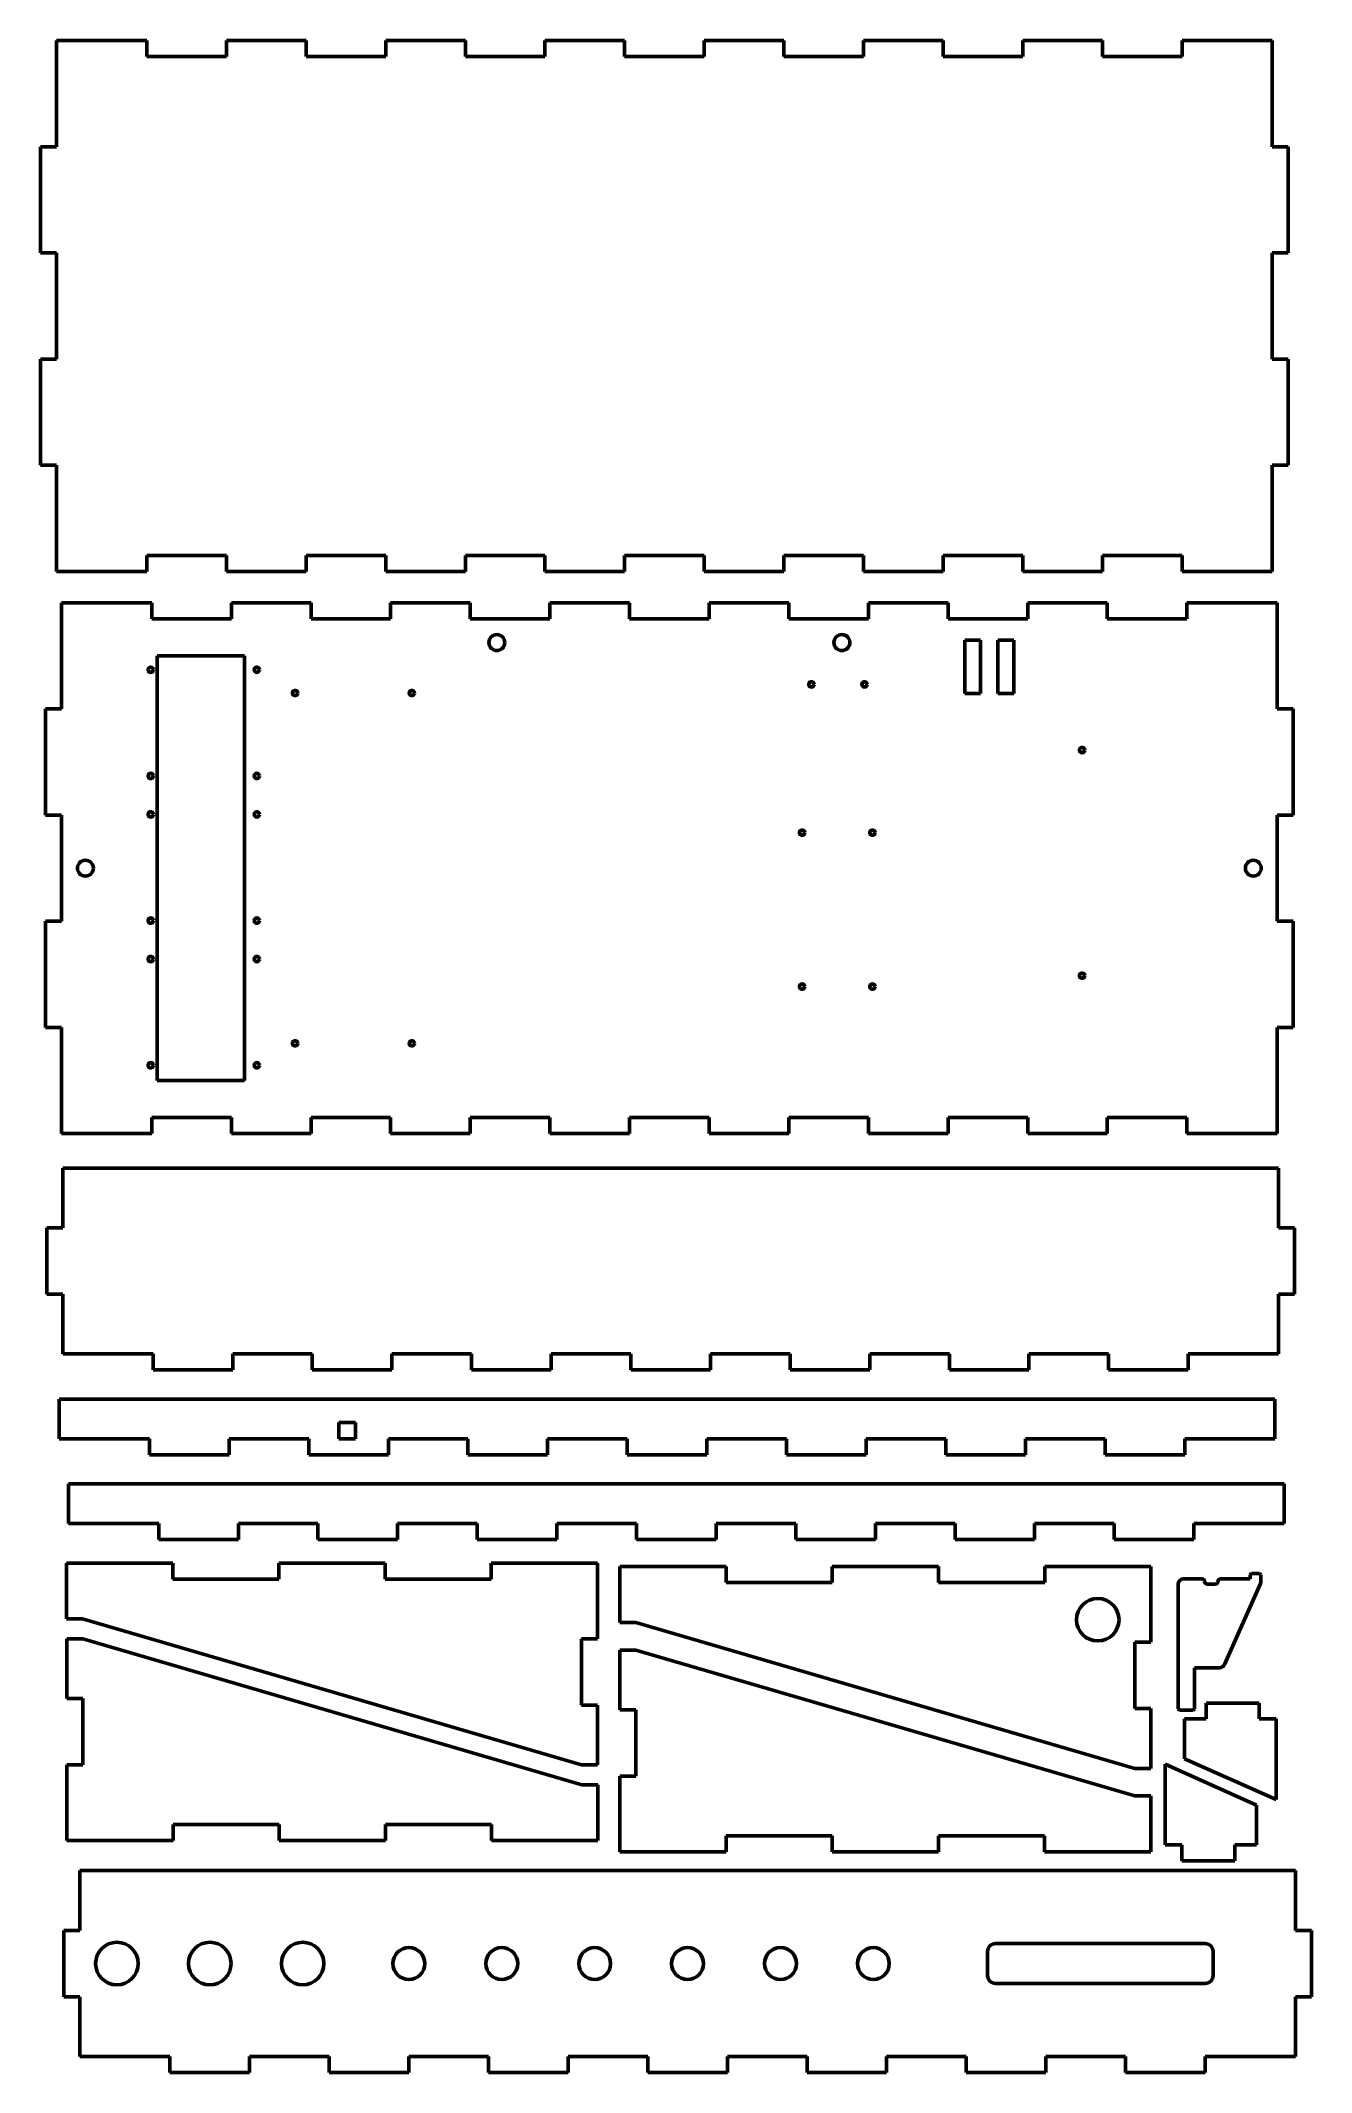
# Model space of a CAD drawing. Header units: millimetres. Extents: x 31 to 510, y 44 to 809.
import ezdxf

# ---------------------------------------------------------------- set-up
doc = ezdxf.new("R2010")
doc.units = ezdxf.units.MM
doc.layers.add('Visible (ISO)', color=7, linetype='Continuous', lineweight=50)

msp = doc.modelspace()

# ---------------------------------------------------------------- linework, layer by layer
at = {"layer": 'Visible (ISO)'}
for p, q in [((37.49, 809.14), (71.49, 809.14)), ((37.49, 809.14), (37.49, 769.14)), ((71.49, 803.14), (71.49, 809.14)), ((101.49, 809.14), (131.49, 809.14)), ((101.49, 809.14), (101.49, 803.14)), ((131.49, 803.14), (131.49, 809.14)), ((161.49, 809.14), (191.49, 809.14)), ((161.49, 809.14), (161.49, 803.14)), ((191.49, 803.14), (191.49, 809.14)), ((221.49, 809.14), (251.49, 809.14)), ((221.49, 809.14), (221.49, 803.14)), ((251.49, 803.14), (251.49, 809.14)), ((281.49, 809.14), (311.49, 809.14)), ((281.49, 809.14), (281.49, 803.14)), ((311.49, 803.14), (311.49, 809.14)), ((341.49, 809.14), (371.49, 809.14)), ((341.49, 809.14), (341.49, 803.14)), ((371.49, 803.14), (371.49, 809.14)), ((401.49, 809.14), (431.49, 809.14)), ((401.49, 809.14), (401.49, 803.14)), ((431.49, 803.14), (431.49, 809.14)), ((461.49, 809.14), (495.49, 809.14)), ((461.49, 809.14), (461.49, 803.14)), ((495.49, 769.14), (495.49, 809.14)), ((101.49, 803.14), (71.49, 803.14)), ((161.49, 803.14), (131.49, 803.14)), ((221.49, 803.14), (191.49, 803.14)), ((281.49, 803.14), (251.49, 803.14)), ((341.49, 803.14), (311.49, 803.14)), ((401.49, 803.14), (371.49, 803.14)), ((461.49, 803.14), (431.49, 803.14)), ((31.49, 729.14), (31.49, 769.14)), ((37.49, 769.14), (31.49, 769.14)), ((501.49, 769.14), (495.49, 769.14)), ((501.49, 769.14), (501.49, 729.14)), ((31.49, 729.14), (37.49, 729.14)), ((37.49, 729.14), (37.49, 689.14)), ((495.49, 689.14), (495.49, 729.14)), ((495.49, 729.14), (501.49, 729.14)), ((37.49, 689.14), (31.49, 689.14)), ((31.49, 649.14), (31.49, 689.14)), ((501.49, 689.14), (495.49, 689.14)), ((501.49, 689.14), (501.49, 649.14)), ((31.49, 649.14), (37.49, 649.14)), ((37.49, 649.14), (37.49, 609.14)), ((495.49, 609.14), (495.49, 649.14)), ((495.49, 649.14), (501.49, 649.14)), ((71.49, 609.14), (71.49, 615.14)), ((71.49, 615.14), (101.49, 615.14)), ((101.49, 615.14), (101.49, 609.14)), ((131.49, 609.14), (131.49, 615.14)), ((131.49, 615.14), (161.49, 615.14)), ((161.49, 615.14), (161.49, 609.14)), ((191.49, 609.14), (191.49, 615.14)), ((191.49, 615.14), (221.49, 615.14)), ((221.49, 615.14), (221.49, 609.14)), ((251.49, 609.14), (251.49, 615.14)), ((251.49, 615.14), (281.49, 615.14)), ((281.49, 615.14), (281.49, 609.14)), ((311.49, 609.14), (311.49, 615.14)), ((311.49, 615.14), (341.49, 615.14)), ((341.49, 615.14), (341.49, 609.14)), ((371.49, 609.14), (371.49, 615.14)), ((371.49, 615.14), (401.49, 615.14)), ((401.49, 615.14), (401.49, 609.14)), ((431.49, 609.14), (431.49, 615.14)), ((431.49, 615.14), (461.49, 615.14)), ((461.49, 615.14), (461.49, 609.14)), ((71.49, 609.14), (37.49, 609.14)), ((131.49, 609.14), (101.49, 609.14)), ((191.49, 609.14), (161.49, 609.14)), ((251.49, 609.14), (221.49, 609.14)), ((311.49, 609.14), (281.49, 609.14)), ((371.49, 609.14), (341.49, 609.14)), ((431.49, 609.14), (401.49, 609.14)), ((495.49, 609.14), (461.49, 609.14)), ((39.35, 597.34), (73.35, 597.34)), ((39.35, 597.34), (39.35, 557.34)), ((73.35, 591.34), (73.35, 597.34)), ((103.35, 597.34), (133.35, 597.34)), ((103.35, 597.34), (103.35, 591.34)), ((133.35, 591.34), (133.35, 597.34)), ((163.35, 597.34), (193.35, 597.34)), ((163.35, 597.34), (163.35, 591.34)), ((193.35, 591.34), (193.35, 597.34)), ((223.35, 597.34), (253.35, 597.34)), ((223.35, 597.34), (223.35, 591.34)), ((253.35, 591.34), (253.35, 597.34)), ((283.35, 597.34), (313.35, 597.34)), ((283.35, 597.34), (283.35, 591.34)), ((313.35, 591.34), (313.35, 597.34)), ((343.35, 597.34), (373.35, 597.34)), ((343.35, 597.34), (343.35, 591.34)), ((373.35, 591.34), (373.35, 597.34)), ((403.35, 597.34), (433.35, 597.34)), ((403.35, 597.34), (403.35, 591.34)), ((433.35, 591.34), (433.35, 597.34)), ((463.35, 597.34), (497.35, 597.34)), ((463.35, 597.34), (463.35, 591.34)), ((497.35, 557.34), (497.35, 597.34)), ((103.35, 591.34), (73.35, 591.34)), ((163.35, 591.34), (133.35, 591.34)), ((223.35, 591.34), (193.35, 591.34)), ((283.35, 591.34), (253.35, 591.34)), ((343.35, 591.34), (313.35, 591.34)), ((403.35, 591.34), (373.35, 591.34)), ((463.35, 591.34), (433.35, 591.34)), ((379.62, 583.19), (385.62, 583.19)), ((379.62, 563.19), (379.62, 583.19)), ((385.62, 583.19), (385.62, 563.19)), ((392.08, 583.19), (398.08, 583.19)), ((392.08, 563.19), (392.08, 583.19)), ((398.08, 583.19), (398.08, 563.19)), ((75.35, 417.34), (75.35, 577.34)), ((75.35, 577.34), (108.35, 577.34)), ((108.35, 577.34), (108.35, 417.34)), ((385.62, 563.19), (379.62, 563.19)), ((398.08, 563.19), (392.08, 563.19)), ((33.35, 517.34), (33.35, 557.34)), ((39.35, 557.34), (33.35, 557.34)), ((503.35, 557.34), (497.35, 557.34)), ((503.35, 557.34), (503.35, 517.34)), ((33.35, 517.34), (39.35, 517.34)), ((39.35, 517.34), (39.35, 477.34)), ((497.35, 477.34), (497.35, 517.34)), ((497.35, 517.34), (503.35, 517.34)), ((39.35, 477.34), (33.35, 477.34)), ((33.35, 437.34), (33.35, 477.34)), ((503.35, 477.34), (497.35, 477.34)), ((503.35, 477.34), (503.35, 437.34)), ((33.35, 437.34), (39.35, 437.34)), ((39.35, 437.34), (39.35, 397.34)), ((497.35, 397.34), (497.35, 437.34)), ((497.35, 437.34), (503.35, 437.34)), ((108.35, 417.34), (75.35, 417.34)), ((73.35, 397.34), (73.35, 403.34)), ((73.35, 403.34), (103.35, 403.34)), ((103.35, 403.34), (103.35, 397.34)), ((133.35, 397.34), (133.35, 403.34)), ((133.35, 403.34), (163.35, 403.34)), ((163.35, 403.34), (163.35, 397.34)), ((193.35, 397.34), (193.35, 403.34)), ((193.35, 403.34), (223.35, 403.34)), ((223.35, 403.34), (223.35, 397.34)), ((253.35, 397.34), (253.35, 403.34)), ((253.35, 403.34), (283.35, 403.34)), ((283.35, 403.34), (283.35, 397.34)), ((313.35, 397.34), (313.35, 403.34)), ((313.35, 403.34), (343.35, 403.34)), ((343.35, 403.34), (343.35, 397.34)), ((373.35, 397.34), (373.35, 403.34)), ((373.35, 403.34), (403.35, 403.34)), ((403.35, 403.34), (403.35, 397.34)), ((433.35, 397.34), (433.35, 403.34)), ((433.35, 403.34), (463.35, 403.34)), ((463.35, 403.34), (463.35, 397.34)), ((73.35, 397.34), (39.35, 397.34)), ((133.35, 397.34), (103.35, 397.34)), ((193.35, 397.34), (163.35, 397.34)), ((253.35, 397.34), (223.35, 397.34)), ((313.35, 397.34), (283.35, 397.34)), ((373.35, 397.34), (343.35, 397.34)), ((433.35, 397.34), (403.35, 397.34)), ((497.35, 397.34), (463.35, 397.34)), ((39.84, 361.81), (39.84, 384.31)), ((39.84, 384.31), (497.84, 384.31)), ((497.84, 384.31), (497.84, 361.81)), ((33.84, 336.81), (33.84, 361.81)), ((33.84, 361.81), (39.84, 361.81)), ((497.84, 361.81), (503.84, 361.81)), ((503.84, 361.81), (503.84, 336.81)), ((39.84, 336.81), (33.84, 336.81)), ((39.84, 314.31), (39.84, 336.81)), ((497.84, 336.81), (497.84, 314.31)), ((503.84, 336.81), (497.84, 336.81)), ((73.84, 314.31), (39.84, 314.31)), ((73.84, 308.31), (73.84, 314.31)), ((103.84, 314.31), (103.84, 308.31)), ((133.84, 314.31), (103.84, 314.31)), ((133.84, 308.31), (133.84, 314.31)), ((163.84, 314.31), (163.84, 308.31)), ((193.84, 314.31), (163.84, 314.31)), ((193.84, 308.31), (193.84, 314.31)), ((223.84, 314.31), (223.84, 308.31)), ((253.84, 314.31), (223.84, 314.31)), ((253.84, 308.31), (253.84, 314.31)), ((283.84, 314.31), (283.84, 308.31)), ((313.84, 314.31), (283.84, 314.31)), ((313.84, 308.31), (313.84, 314.31)), ((343.84, 314.31), (343.84, 308.31)), ((373.84, 314.31), (343.84, 314.31)), ((373.84, 308.31), (373.84, 314.31)), ((403.84, 314.31), (403.84, 308.31)), ((433.84, 314.31), (403.84, 314.31)), ((433.84, 308.31), (433.84, 314.31)), ((463.84, 314.31), (463.84, 308.31)), ((497.84, 314.31), (463.84, 314.31)), ((103.84, 308.31), (73.84, 308.31)), ((163.84, 308.31), (133.84, 308.31)), ((223.84, 308.31), (193.84, 308.31)), ((283.84, 308.31), (253.84, 308.31)), ((343.84, 308.31), (313.84, 308.31)), ((403.84, 308.31), (373.84, 308.31)), ((463.84, 308.31), (433.84, 308.31)), ((38.49, 282.28), (38.49, 297.28)), ((38.49, 297.28), (496.49, 297.28)), ((496.49, 297.28), (496.49, 282.28)), ((143.89, 288.48), (150.09, 288.48)), ((143.89, 282.28), (143.89, 288.48)), ((150.09, 288.48), (150.09, 282.28)), ((72.49, 282.28), (38.49, 282.28)), ((72.49, 276.28), (72.49, 282.28)), ((102.49, 276.28), (72.49, 276.28)), ((102.49, 282.28), (102.49, 276.28)), ((132.49, 282.28), (102.49, 282.28)), ((132.49, 276.28), (132.49, 282.28)), ((162.49, 276.28), (132.49, 276.28)), ((150.09, 282.28), (143.89, 282.28)), ((162.49, 282.28), (162.49, 276.28)), ((192.49, 282.28), (162.49, 282.28)), ((192.49, 276.28), (192.49, 282.28)), ((222.49, 276.28), (192.49, 276.28)), ((222.49, 282.28), (222.49, 276.28)), ((252.49, 282.28), (222.49, 282.28)), ((252.49, 276.28), (252.49, 282.28)), ((282.49, 276.28), (252.49, 276.28)), ((312.49, 282.28), (282.49, 282.28)), ((282.49, 282.28), (282.49, 276.28)), ((312.49, 276.28), (312.49, 282.28)), ((342.49, 276.28), (312.49, 276.28)), ((372.49, 282.28), (342.49, 282.28)), ((342.49, 282.28), (342.49, 276.28)), ((372.49, 276.28), (372.49, 282.28)), ((402.49, 276.28), (372.49, 276.28)), ((432.49, 282.28), (402.49, 282.28)), ((402.49, 282.28), (402.49, 276.28)), ((432.49, 276.28), (432.49, 282.28)), ((462.49, 276.28), (432.49, 276.28)), ((496.49, 282.28), (462.49, 282.28)), ((462.49, 282.28), (462.49, 276.28)), ((41.97, 250.4), (41.97, 265.4)), ((41.97, 265.4), (499.97, 265.4)), ((499.97, 265.4), (499.97, 250.4)), ((75.97, 250.4), (41.97, 250.4)), ((75.97, 244.4), (75.97, 250.4)), ((105.97, 250.4), (105.97, 244.4)), ((135.97, 250.4), (105.97, 250.4)), ((135.97, 244.4), (135.97, 250.4)), ((165.97, 250.4), (165.97, 244.4)), ((195.97, 250.4), (165.97, 250.4)), ((195.97, 244.4), (195.97, 250.4)), ((225.97, 250.4), (225.97, 244.4)), ((255.97, 250.4), (225.97, 250.4)), ((255.97, 244.4), (255.97, 250.4)), ((315.97, 250.4), (285.97, 250.4)), ((285.97, 250.4), (285.97, 244.4)), ((315.97, 244.4), (315.97, 250.4)), ((375.97, 250.4), (345.97, 250.4)), ((345.97, 250.4), (345.97, 244.4)), ((375.97, 244.4), (375.97, 250.4)), ((435.97, 250.4), (405.97, 250.4)), ((405.97, 250.4), (405.97, 244.4)), ((435.97, 244.4), (435.97, 250.4)), ((499.97, 250.4), (465.97, 250.4)), ((465.97, 250.4), (465.97, 244.4)), ((105.97, 244.4), (75.97, 244.4)), ((165.97, 244.4), (135.97, 244.4)), ((225.97, 244.4), (195.97, 244.4)), ((285.97, 244.4), (255.97, 244.4)), ((345.97, 244.4), (315.97, 244.4)), ((405.97, 244.4), (375.97, 244.4)), ((465.97, 244.4), (435.97, 244.4)), ((41.28, 235.49), (81.28, 235.49)), ((41.28, 214.49), (41.28, 235.49)), ((81.28, 235.49), (81.28, 229.49)), ((121.28, 229.49), (121.28, 235.49)), ((121.28, 235.49), (161.28, 235.49)), ((161.28, 235.49), (161.28, 229.49)), ((201.28, 229.49), (201.28, 235.49)), ((201.28, 235.49), (241.28, 235.49)), ((241.28, 235.49), (241.28, 206.99)), ((249.75, 234.17), (289.75, 234.17)), ((249.75, 213.17), (249.75, 234.17)), ((289.75, 234.17), (289.75, 228.17)), ((329.75, 228.17), (329.75, 234.17)), ((329.75, 234.17), (369.75, 234.17)), ((369.75, 234.17), (369.75, 228.17)), ((409.75, 228.17), (409.75, 234.17)), ((409.75, 234.17), (449.75, 234.17)), ((449.75, 234.17), (449.75, 205.67)), ((487.19, 231.08), (487.69, 231.58)), ((487.19, 229.58), (487.19, 231.08)), ((487.69, 231.58), (490.69, 231.58)), ((490.69, 231.58), (491.19, 231.08)), ((491.19, 231.08), (491.19, 228.08)), ((81.28, 229.49), (121.28, 229.49)), ((161.28, 229.49), (201.28, 229.49)), ((289.75, 228.17), (329.75, 228.17)), ((369.75, 228.17), (409.75, 228.17)), ((460.02, 180.58), (460.02, 227.58)), ((462.02, 229.58), (469.02, 229.58)), ((474.02, 227.58), (471.02, 227.58)), ((476.02, 229.58), (487.19, 229.58)), ((491.19, 228.08), (477.45, 197.27)), ((47.28, 214.49), (41.28, 214.49)), ((235.28, 159.49), (47.28, 214.49)), ((41.38, 184.51), (41.38, 207.01)), ((41.38, 207.01), (47.38, 207.01)), ((47.38, 207.01), (235.38, 152.01)), ((235.28, 206.99), (235.28, 181.99)), ((241.28, 206.99), (235.28, 206.99)), ((255.75, 213.17), (249.75, 213.17)), ((443.75, 158.17), (255.75, 213.17)), ((249.72, 180.26), (249.72, 202.76)), ((249.72, 202.76), (255.72, 202.76)), ((255.72, 202.76), (443.72, 147.76)), ((443.75, 205.67), (443.75, 180.67)), ((449.75, 205.67), (443.75, 205.67)), ((466.22, 196.08), (466.22, 180.58)), ((475.62, 196.08), (466.22, 196.08)), ((47.38, 184.51), (41.38, 184.51)), ((47.38, 159.51), (47.38, 184.51)), ((235.28, 181.99), (241.28, 181.99)), ((241.28, 181.99), (241.28, 159.49)), ((255.72, 180.26), (249.72, 180.26)), ((255.72, 155.26), (255.72, 180.26)), ((443.75, 180.67), (449.75, 180.67)), ((449.75, 180.67), (449.75, 158.17)), ((460.52, 180.08), (460.02, 180.58)), ((465.72, 180.08), (460.52, 180.08)), ((462.42, 176.78), (470.57, 176.78)), ((462.42, 161.78), (462.42, 176.78)), ((466.22, 180.58), (465.72, 180.08)), ((470.57, 176.78), (470.57, 182.78)), ((470.57, 182.78), (490.57, 182.78)), ((490.57, 182.78), (490.57, 176.78)), ((490.57, 176.78), (496.92, 176.78)), ((496.92, 176.78), (496.92, 146.39)), ((496.92, 146.39), (462.42, 161.78)), ((41.38, 131.01), (41.38, 159.51)), ((41.38, 159.51), (47.38, 159.51)), ((241.28, 159.49), (235.28, 159.49)), ((249.72, 126.76), (249.72, 155.26)), ((249.72, 155.26), (255.72, 155.26)), ((449.75, 158.17), (443.75, 158.17)), ((455.09, 129.32), (455.09, 159.7)), ((455.09, 159.7), (489.59, 144.32)), ((235.38, 152.01), (241.38, 152.01)), ((241.38, 152.01), (241.38, 131.01)), ((443.72, 147.76), (449.72, 147.76)), ((449.72, 147.76), (449.72, 126.76)), ((489.59, 144.32), (489.59, 129.32)), ((81.38, 131.01), (41.38, 131.01)), ((81.38, 137.01), (81.38, 131.01)), ((121.38, 137.01), (81.38, 137.01)), ((121.38, 131.01), (121.38, 137.01)), ((161.38, 131.01), (121.38, 131.01)), ((161.38, 137.01), (161.38, 131.01)), ((201.38, 137.01), (161.38, 137.01)), ((201.38, 131.01), (201.38, 137.01)), ((241.38, 131.01), (201.38, 131.01)), ((289.72, 132.76), (289.72, 126.76)), ((329.72, 132.76), (289.72, 132.76)), ((329.72, 126.76), (329.72, 132.76)), ((369.72, 132.76), (369.72, 126.76)), ((409.72, 132.76), (369.72, 132.76)), ((409.72, 126.76), (409.72, 132.76)), ((289.72, 126.76), (249.72, 126.76)), ((369.72, 126.76), (329.72, 126.76)), ((449.72, 126.76), (409.72, 126.76)), ((461.44, 129.32), (455.09, 129.32)), ((461.44, 123.32), (461.44, 129.32)), ((481.44, 123.32), (461.44, 123.32)), ((489.59, 129.32), (481.44, 129.32)), ((481.44, 129.32), (481.44, 123.32)), ((46.22, 97.13), (46.22, 119.63)), ((46.22, 119.63), (504.22, 119.63)), ((504.22, 119.63), (504.22, 97.13)), ((40.22, 72.13), (40.22, 97.13)), ((40.22, 97.13), (46.22, 97.13)), ((391.22, 92.13), (470.22, 92.13)), ((504.22, 97.13), (510.22, 97.13)), ((510.22, 97.13), (510.22, 72.13)), ((388.22, 80.13), (388.22, 89.13)), ((473.22, 89.13), (473.22, 80.13)), ((470.22, 77.13), (391.22, 77.13)), ((46.22, 72.13), (40.22, 72.13)), ((46.22, 49.63), (46.22, 72.13)), ((504.22, 72.13), (504.22, 49.63)), ((510.22, 72.13), (504.22, 72.13)), ((80.22, 49.63), (46.22, 49.63)), ((80.22, 43.63), (80.22, 49.63)), ((110.22, 49.63), (110.22, 43.63)), ((140.22, 49.63), (110.22, 49.63)), ((140.22, 43.63), (140.22, 49.63)), ((170.22, 49.63), (170.22, 43.63)), ((200.22, 49.63), (170.22, 49.63)), ((200.22, 43.63), (200.22, 49.63)), ((230.22, 49.63), (230.22, 43.63)), ((260.22, 49.63), (230.22, 49.63)), ((260.22, 43.63), (260.22, 49.63)), ((290.22, 49.63), (290.22, 43.63)), ((320.22, 49.63), (290.22, 49.63)), ((320.22, 43.63), (320.22, 49.63)), ((350.22, 49.63), (350.22, 43.63)), ((380.22, 49.63), (350.22, 49.63)), ((380.22, 43.63), (380.22, 49.63)), ((410.22, 49.63), (410.22, 43.63)), ((440.22, 49.63), (410.22, 49.63)), ((440.22, 43.63), (440.22, 49.63)), ((470.22, 49.63), (470.22, 43.63)), ((504.22, 49.63), (470.22, 49.63)), ((110.22, 43.63), (80.22, 43.63)), ((170.22, 43.63), (140.22, 43.63)), ((230.22, 43.63), (200.22, 43.63)), ((290.22, 43.63), (260.22, 43.63)), ((350.22, 43.63), (320.22, 43.63)), ((410.22, 43.63), (380.22, 43.63)), ((470.22, 43.63), (440.22, 43.63))]:
    msp.add_line(p, q, dxfattribs=at)
for centre, radius in [((203.35, 582.34), 3), ((333.35, 582.34), 3), ((72.95, 572.09), 1), ((112.95, 572.09), 1), ((321.85, 566.59), 1), ((341.85, 566.59), 1), ((127.35, 563.34), 1), ((171.35, 563.34), 1), ((423.85, 541.84), 1), ((72.95, 532.09), 1), ((112.95, 532.09), 1), ((72.95, 517.59), 1), ((112.95, 517.59), 1), ((318.35, 510.72), 1), ((344.85, 510.72), 1), ((48.35, 497.34), 3), ((488.35, 497.34), 3), ((72.95, 477.59), 1), ((112.95, 477.59), 1), ((72.95, 463.09), 1), ((112.95, 463.09), 1), ((318.35, 452.72), 1), ((344.85, 452.72), 1), ((423.85, 456.84), 1), ((127.35, 431.34), 1), ((171.35, 431.34), 1), ((72.95, 423.09), 1), ((112.95, 423.09), 1), ((429.75, 214.17), 8), ((60.22, 84.63), 8), ((95.22, 84.63), 8), ((130.22, 84.63), 8), ((170.22, 84.63), 6), ((205.22, 84.63), 6), ((240.22, 84.63), 6), ((275.22, 84.63), 6), ((310.22, 84.63), 6), ((345.22, 84.63), 6)]:
    msp.add_circle(centre, radius, dxfattribs=at)
for centre, radius, start, end in [((462.02, 227.58), 2, 90, 180), ((469.02, 228.58), 1, 0, 90), ((471.02, 228.58), 1, 180, 270), ((474.02, 228.58), 1, 270, 0), ((476.02, 228.58), 1, 90, 180), ((475.62, 198.08), 2, 270, 335.97109), ((391.22, 89.13), 3, 90, 180), ((470.22, 89.13), 3, 0, 90), ((391.22, 80.13), 3, 180, 270), ((470.22, 80.13), 3, 270, 0)]:
    msp.add_arc(centre, radius, start, end, dxfattribs=at)

doc.saveas('drawing.dxf')
